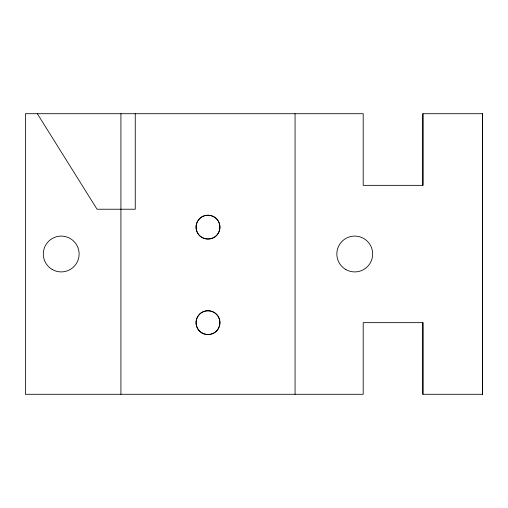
<?xml version="1.0" encoding="UTF-8"?>
<svg xmlns="http://www.w3.org/2000/svg" width="508" height="508" viewBox="0 0 508 508"><rect width="100%" height="100%" fill="white"/><g stroke="black" fill="none" stroke-linecap="round" stroke-linejoin="round"><path stroke-width="0.76" d="M120.917 113.709L120.917 394.291M135.249 113.709L135.249 209.226L97.041 209.226L37.338 113.709M422.904 394.291L422.904 322.65L363.201 322.65L363.201 394.291L25.4 394.291L25.4 113.709L363.201 113.709L363.201 185.35L422.904 185.35L422.904 113.709L482.6 113.709L482.6 394.291L422.904 394.291L422.904 322.65M482.6 113.709L482.6 394.291M422.904 113.709L422.904 185.35M295.059 113.709L295.059 394.291M199.549 218.694L197.65 221.164A11.849 11.741 -90 0 0 197.65 233.109C201.828 240.881 214.147 240.881 218.326 233.109A11.849 11.741 90 0 0 218.332 221.164C214.668 214.547 204.794 213.246 199.549 218.694M199.549 314.211L197.65 316.681A11.849 11.741 -90 0 0 197.65 328.625C201.828 336.398 214.147 336.398 218.326 328.625A11.849 11.741 90 0 0 218.332 316.681C214.668 310.064 204.794 308.762 199.549 314.211M202.019 332.994A11.938 11.938 0 0 0 219.926 322.65A11.938 11.938 0 0 0 202.019 312.312A11.938 11.938 0 0 0 202.019 332.994M52.267 269.513A17.907 17.907 0 0 0 79.127 254A17.907 17.907 0 0 0 52.267 238.493A17.907 17.907 0 0 0 52.267 269.513M202.019 237.477A11.938 11.938 0 0 0 219.926 227.133A11.938 11.938 0 0 0 202.019 216.795A11.938 11.938 0 0 0 202.019 237.477M345.802 269.513A17.907 17.907 0 0 0 372.669 254A17.907 17.907 0 0 0 345.802 238.487A17.907 17.907 0 0 0 345.802 269.513"/></g></svg>
